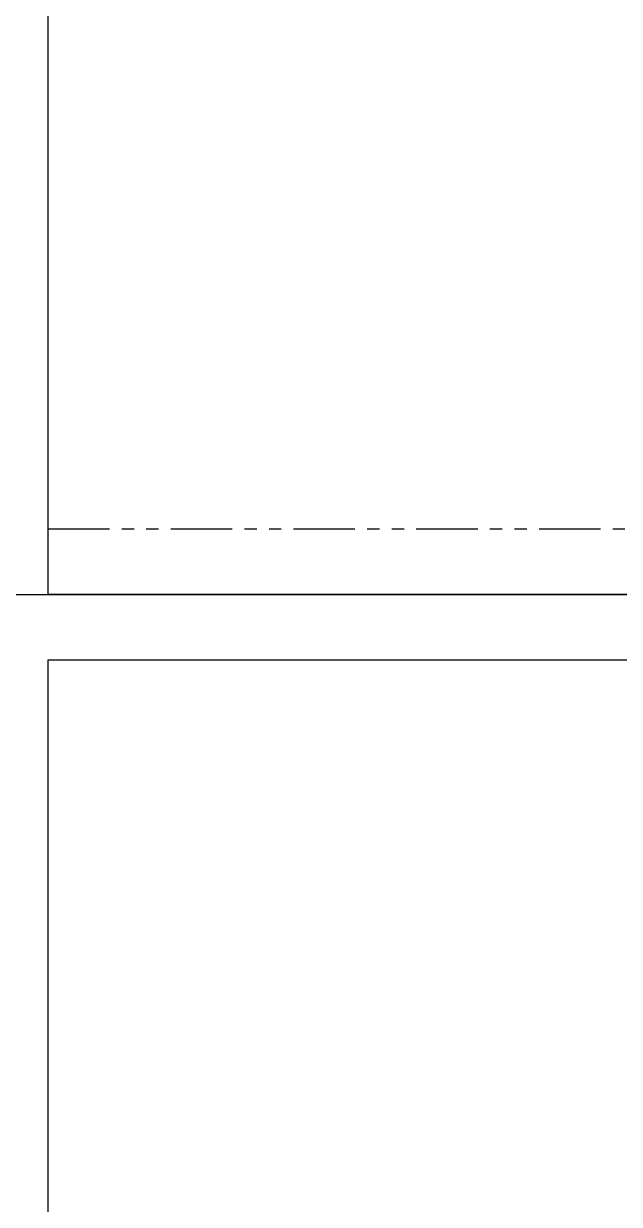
# Model space of a CAD drawing. Header units: millimetres. Extents: x 11948722 to 13111668, y -10771712 to -10232988.
# Drawn here: x 12272658 to 12274478, y -10541826 to -10538219 of the extents above; entities that cross this region are included whole.
import ezdxf

# ---------------------------------------------------------------- set-up
doc = ezdxf.new("R2010")
doc.units = ezdxf.units.MM
doc.header["$LTSCALE"] = 150
doc.header["$MEASUREMENT"] = 0
for name, pattern in [('CEN', [6.2, 6, -0.1, 0, -0.1]), ('HID', [2.3, 1.5, -0.8]), ('PHANTOM', [2.5, 1.25, -0.25, 0.25, -0.25, 0.25, -0.25])]:
    doc.linetypes.add(name, pattern=pattern)
for name, color, linetype in [('A-중심선', 10, 'CEN'), ('CON-C', 2, 'CONTINUOUS'), ('elev', 8, 'HID')]:
    doc.layers.add(name, color=color, linetype=linetype)

# ---------------------------------------------------------------- blocks, each defined once
blk = doc.blocks.new('A$C1C387044')
at = {"layer": 'elev', "color": 8, "linetype": 'PHANTOM'}
blk.add_line((-2775, -2337.5), (2775, -2337.5), dxfattribs=at)

msp = doc.modelspace()

# ---------------------------------------------------------------- linework, layer by layer
at = {"layer": 'A-중심선', "linetype": 'ByBlock', "ltscale": 0.5}
msp.add_line((12266187.3, -10539962.8), (12283813.3, -10539962.8), dxfattribs=at)
at = {"layer": 'CON-C'}
for p, q in [((12272732.6, -10539962.8), (12272732.6, -10536462.8)), ((12278282.6, -10539962.8), (12272732.6, -10539962.8))]:
    msp.add_line(p, q, dxfattribs=at)
msp.add_lwpolyline([(12283813.3, -10576387.8), (12278582.6, -10576387.8), (12278582.6, -10576162.8), (12278282.6, -10576162.8), (12278282.6, -10578062.8), (12272732.6, -10578062.8), (12272732.6, -10540162.8), (12278282.6, -10540162.8), (12278282.6, -10543162.8), (12278582.6, -10543162.8), (12278582.6, -10537165.8)], dxfattribs=at)

# ---------------------------------------------------------------- block references
at = {"layer": 'elev', "ltscale": 1200}
msp.add_blockref('A$C1C387044', (12275507.6, -10537425.3), dxfattribs=at)

doc.saveas('drawing.dxf')
